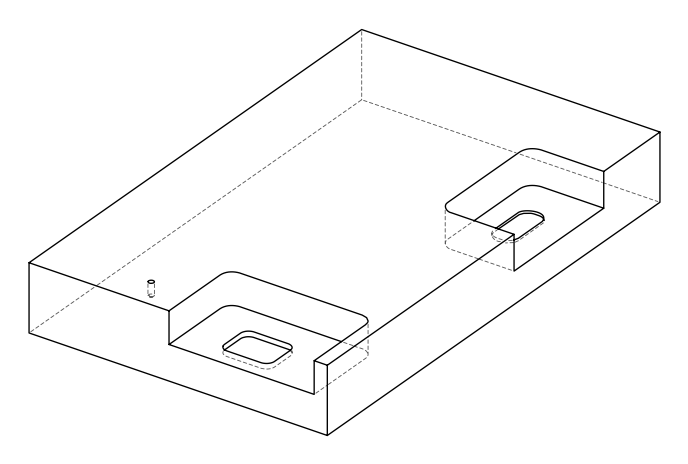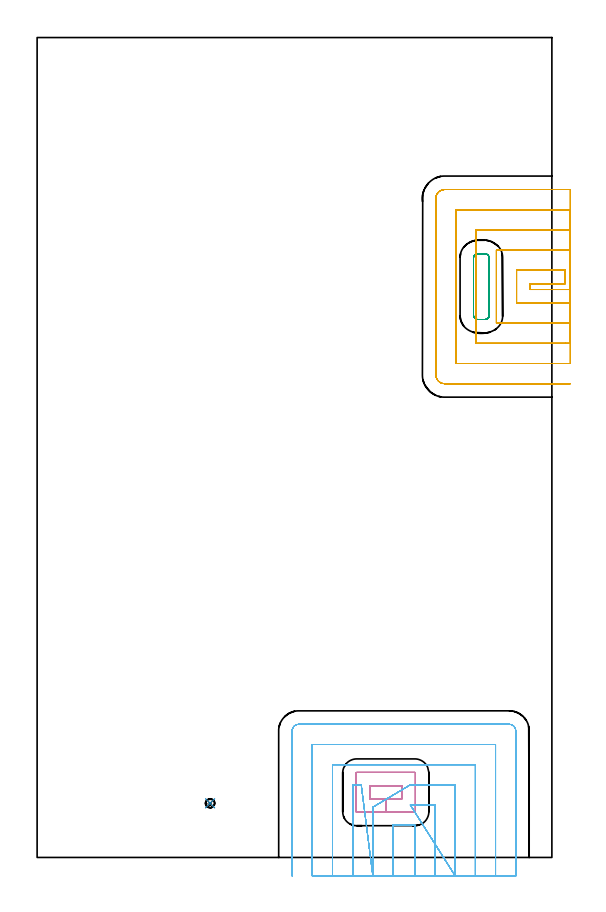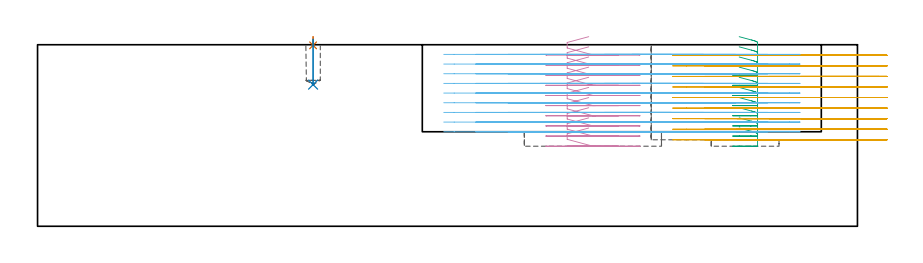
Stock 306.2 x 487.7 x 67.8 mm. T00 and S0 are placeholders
(PLAN: 6 operations, 2 tool changes, 69.7 min)
(1 SPOT_DRILL | STEP1POCKET | NXT0321_9005460120000 | 0.03 min | 0 mm3)
(2 DRILL_BLIND_HOLE_INTO_CENTER | STEP1POCKET | UGT0301_178 | 0.07 min | 311 mm3)
(3 MILL_RECTANGULAR_POCKET | POCKET_RECTANGULAR_STRAIGHT | NXT0201_012 | Follow Part, ap 4, ae 75% | 2.94 min | 49241 mm3)
(4 MILL_RECTANGULAR_POCKET_1 | POCKET_RECTANGULAR_STRAIGHT_1 | NXT0201_012 | Follow Part, ap 4, ae 75% | 4.67 min | 74821 mm3)
(5 MILL_SLOT | SLOT_PARTIAL_RECTANGULAR | NXT0201_012 | Follow Part, ap 4, ae 75% | 27.46 min | 310680 mm3)
(6 MILL_SLOT_1 | SLOT_PARTIAL_RECTANGULAR_1 | NXT0201_012 | Follow Part, ap 4, ae 75% | 34.53 min | 356174 mm3)
(TOOL NXT0321_9005460120000 | NC Spot Drill, 142deg, 12mm, Carbide, Uncoated | D12 PA142 FL30 Z2)
(TOOL UGT0301_178 | Twist Drill 5.4 mm | D5.4 PA118 FL55 Z2)
(TOOL NXT0201_012 | ENDMILL 16mm [2P460-1600-NA 1630] | D16 FL38 Z6)
(OP 1 SPOT_DRILL)
G17 G21 G94 G90
T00 M6
G54
G17 G0 G90 X102.9 Y32.2 S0 M3
G43 Z77.8 H0
G94 G81 G98 Z67.568 F250. R70.8
G80
M5
M2
(OP 2 DRILL_BLIND_HOLE_INTO_CENTER)
G17 G21 G94 G90
T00 M6
G54
G17 G0 G90 X102.9 Y32.2 S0 M3
G43 Z77.8 H0
G94 G81 G98 Z52.9 F250. R69.8
G80
M5
M2
(OP 3 MILL_RECTANGULAR_POCKET)
G17 G21 G94 G90
T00 M6
G54
G17 G0 G90 X262.04 Y320. S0 M3
G43 Z77.8 H1
Z70.8
G94 G1 X266.558 Z69.589 F250.
X266.956 Y320.057 Z69.482
X267.339 Y320.178 Z69.374
X267.698 Y320.357 Z69.266
X268.024 Y320.592 Z69.159
X268.308 Y320.876 Z69.051
X268.543 Y321.202 Z68.944
X268.722 Y321.561 Z68.836
X268.843 Y321.944 Z68.728
X268.9 Y322.342 Z68.621
Y339.55 Z64.01
Y356.6 F500.
G3 X266.4 Y359.1 R2.5
G1 X262.1
G3 X259.6 Y356.6 R2.5
G1 Y322.5
G3 X262.1 Y320. R2.5
G1 X266.4
G3 X268.9 Y322.5 R2.5
G1 Y339.55
Y340.55
G0 X262.04 Y320. Z67.01
G1 X266.558 Z65.799 F250.
X266.956 Y320.057 Z65.692
X267.339 Y320.178 Z65.584
X267.698 Y320.357 Z65.476
X268.024 Y320.592 Z65.369
X268.308 Y320.876 Z65.261
X268.543 Y321.202 Z65.154
X268.722 Y321.561 Z65.046
X268.843 Y321.944 Z64.938
X268.9 Y322.342 Z64.831
Y339.55 Z60.22
Y356.6 F500.
G3 X266.4 Y359.1 R2.5
G1 X262.1
G3 X259.6 Y356.6 R2.5
G1 Y322.5
G3 X262.1 Y320. R2.5
G1 X266.4
G3 X268.9 Y322.5 R2.5
G1 Y339.55
Y340.55
G0 X262.04 Y320. Z63.22
G1 X266.558 Z62.009 F250.
X266.956 Y320.057 Z61.902
X267.339 Y320.178 Z61.794
X267.698 Y320.357 Z61.686
X268.024 Y320.592 Z61.579
X268.308 Y320.876 Z61.471
X268.543 Y321.202 Z61.364
X268.722 Y321.561 Z61.256
X268.843 Y321.944 Z61.148
X268.9 Y322.342 Z61.041
Y339.55 Z56.43
Y356.6 F500.
G3 X266.4 Y359.1 R2.5
G1 X262.1
G3 X259.6 Y356.6 R2.5
G1 Y322.5
G3 X262.1 Y320. R2.5
G1 X266.4
G3 X268.9 Y322.5 R2.5
G1 Y339.55
Y340.55
G0 X262.04 Y320. Z59.43
G1 X266.558 Z58.219 F250.
X266.956 Y320.057 Z58.112
X267.339 Y320.178 Z58.004
X267.698 Y320.357 Z57.897
X268.024 Y320.592 Z57.789
X268.308 Y320.876 Z57.681
X268.543 Y321.202 Z57.574
X268.722 Y321.561 Z57.466
X268.843 Y321.944 Z57.358
X268.9 Y322.342 Z57.251
Y339.55 Z52.64
Y356.6 F500.
G3 X266.4 Y359.1 R2.5
G1 X262.1
G3 X259.6 Y356.6 R2.5
G1 Y322.5
G3 X262.1 Y320. R2.5
G1 X266.4
G3 X268.9 Y322.5 R2.5
G1 Y339.55
Y340.55
G0 X262.04 Y320. Z55.64
G1 X266.558 Z54.429 F250.
X266.956 Y320.057 Z54.322
X267.339 Y320.178 Z54.214
X267.698 Y320.357 Z54.107
X268.024 Y320.592 Z53.999
X268.308 Y320.876 Z53.891
X268.543 Y321.202 Z53.784
X268.722 Y321.561 Z53.676
X268.843 Y321.944 Z53.568
X268.9 Y322.342 Z53.461
Y339.55 Z48.85
Y356.6 F500.
G3 X266.4 Y359.1 R2.5
G1 X262.1
G3 X259.6 Y356.6 R2.5
G1 Y322.5
G3 X262.1 Y320. R2.5
G1 X266.4
G3 X268.9 Y322.5 R2.5
G1 Y339.55
Y340.55
G0 X262.04 Y320. Z51.85
G1 X266.558 Z50.639 F250.
X266.956 Y320.057 Z50.532
X267.339 Y320.178 Z50.424
X267.698 Y320.357 Z50.317
X268.024 Y320.592 Z50.209
X268.308 Y320.876 Z50.101
X268.543 Y321.202 Z49.994
X268.722 Y321.561 Z49.886
X268.843 Y321.944 Z49.778
X268.9 Y322.342 Z49.671
Y339.55 Z45.06
Y356.6 F500.
G3 X266.4 Y359.1 R2.5
G1 X262.1
G3 X259.6 Y356.6 R2.5
G1 Y322.5
G3 X262.1 Y320. R2.5
G1 X266.4
G3 X268.9 Y322.5 R2.5
G1 Y339.55
Y340.55
G0 X262.04 Y320. Z48.06
G1 X266.558 Z46.849 F250.
X266.956 Y320.057 Z46.742
X267.339 Y320.178 Z46.634
X267.698 Y320.357 Z46.527
X268.024 Y320.592 Z46.419
X268.308 Y320.876 Z46.311
X268.543 Y321.202 Z46.204
X268.722 Y321.561 Z46.096
X268.843 Y321.944 Z45.989
X268.9 Y322.342 Z45.881
Y339.55 Z41.27
Y356.6 F500.
G3 X266.4 Y359.1 R2.5
G1 X262.1
G3 X259.6 Y356.6 R2.5
G1 Y322.5
G3 X262.1 Y320. R2.5
G1 X266.4
G3 X268.9 Y322.5 R2.5
G1 Y339.55
Y340.55
G0 X262.04 Y320. Z44.27
G1 X266.558 Z43.059 F250.
X266.956 Y320.057 Z42.952
X267.339 Y320.178 Z42.844
X267.698 Y320.357 Z42.737
X268.024 Y320.592 Z42.629
X268.308 Y320.876 Z42.521
X268.543 Y321.202 Z42.414
X268.722 Y321.561 Z42.306
X268.843 Y321.944 Z42.199
X268.9 Y322.342 Z42.091
Y339.55 Z37.48
Y356.6 F500.
G3 X266.4 Y359.1 R2.5
G1 X262.1
G3 X259.6 Y356.6 R2.5
G1 Y322.5
G3 X262.1 Y320. R2.5
G1 X266.4
G3 X268.9 Y322.5 R2.5
G1 Y339.55
Y340.55
G0 X262.04 Y320. Z40.48
G1 X266.558 Z39.269 F250.
X266.956 Y320.057 Z39.162
X267.339 Y320.178 Z39.054
X267.698 Y320.357 Z38.947
X268.024 Y320.592 Z38.839
X268.308 Y320.876 Z38.731
X268.543 Y321.202 Z38.624
X268.722 Y321.561 Z38.516
X268.843 Y321.944 Z38.409
X268.9 Y322.342 Z38.301
Y339.55 Z33.69
Y356.6 F500.
G3 X266.4 Y359.1 R2.5
G1 X262.1
G3 X259.6 Y356.6 R2.5
G1 Y322.5
G3 X262.1 Y320. R2.5
G1 X266.4
G3 X268.9 Y322.5 R2.5
G1 Y339.55
Y340.55
G0 X262.04 Y320. Z36.69
G1 X266.558 Z35.479 F250.
X266.956 Y320.057 Z35.372
X267.339 Y320.178 Z35.264
X267.698 Y320.357 Z35.157
X268.024 Y320.592 Z35.049
X268.308 Y320.876 Z34.941
X268.543 Y321.202 Z34.834
X268.722 Y321.561 Z34.726
X268.843 Y321.944 Z34.619
X268.9 Y322.342 Z34.511
Y339.55 Z29.9
Y356.6 F500.
G3 X266.4 Y359.1 R2.5
G1 X262.1
G3 X259.6 Y356.6 R2.5
G1 Y322.5
G3 X262.1 Y320. R2.5
G1 X266.4
G3 X268.9 Y322.5 R2.5
G1 Y339.55
Y340.55
G0 Z77.8
M5
M2
(OP 4 MILL_RECTANGULAR_POCKET_1)
G17 G21 G94 G90
T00 M6
G54
G17 G0 G90 X205.841 Y42.6 S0 M3
G43 Z77.8 H1
Z70.8
G94 G1 X197.8 Z68.645 F250.
Y34.9 Z66.582
X207.4 Z64.01
X217. F500.
Y42.6
X197.8
Y34.9
X207.4
Y26.9
X224.7
G3 X225. Y27.2 R0.3
G1 Y50.3
G3 X224.7 Y50.6 R0.3
G1 X190.1
G3 X189.8 Y50.3 R0.3
G1 Y27.2
G3 X190.1 Y26.9 R0.3
G1 X207.4
X208.4
G0 X205.841 Y42.6 Z67.01
G1 X197.8 Z64.855 F250.
Y34.9 Z62.792
X207.4 Z60.22
X217. F500.
Y42.6
X197.8
Y34.9
X207.4
Y26.9
X224.7
G3 X225. Y27.2 R0.3
G1 Y50.3
G3 X224.7 Y50.6 R0.3
G1 X190.1
G3 X189.8 Y50.3 R0.3
G1 Y27.2
G3 X190.1 Y26.9 R0.3
G1 X207.4
X208.4
G0 X205.841 Y42.6 Z63.22
G1 X197.8 Z61.065 F250.
Y34.9 Z59.002
X207.4 Z56.43
X217. F500.
Y42.6
X197.8
Y34.9
X207.4
Y26.9
X224.7
G3 X225. Y27.2 R0.3
G1 Y50.3
G3 X224.7 Y50.6 R0.3
G1 X190.1
G3 X189.8 Y50.3 R0.3
G1 Y27.2
G3 X190.1 Y26.9 R0.3
G1 X207.4
X208.4
G0 X205.841 Y42.6 Z59.43
G1 X197.8 Z57.275 F250.
Y34.9 Z55.212
X207.4 Z52.64
X217. F500.
Y42.6
X197.8
Y34.9
X207.4
Y26.9
X224.7
G3 X225. Y27.2 R0.3
G1 Y50.3
G3 X224.7 Y50.6 R0.3
G1 X190.1
G3 X189.8 Y50.3 R0.3
G1 Y27.2
G3 X190.1 Y26.9 R0.3
G1 X207.4
X208.4
G0 X205.841 Y42.6 Z55.64
G1 X197.8 Z53.485 F250.
Y34.9 Z51.422
X207.4 Z48.85
X217. F500.
Y42.6
X197.8
Y34.9
X207.4
Y26.9
X224.7
G3 X225. Y27.2 R0.3
G1 Y50.3
G3 X224.7 Y50.6 R0.3
G1 X190.1
G3 X189.8 Y50.3 R0.3
G1 Y27.2
G3 X190.1 Y26.9 R0.3
G1 X207.4
X208.4
G0 X205.841 Y42.6 Z51.85
G1 X197.8 Z49.695 F250.
Y34.9 Z47.632
X207.4 Z45.06
X217. F500.
Y42.6
X197.8
Y34.9
X207.4
Y26.9
X224.7
G3 X225. Y27.2 R0.3
G1 Y50.3
G3 X224.7 Y50.6 R0.3
G1 X190.1
G3 X189.8 Y50.3 R0.3
G1 Y27.2
G3 X190.1 Y26.9 R0.3
G1 X207.4
X208.4
G0 X205.841 Y42.6 Z48.06
G1 X197.8 Z45.905 F250.
Y34.9 Z43.842
X207.4 Z41.27
X217. F500.
Y42.6
X197.8
Y34.9
X207.4
Y26.9
X224.7
G3 X225. Y27.2 R0.3
G1 Y50.3
G3 X224.7 Y50.6 R0.3
G1 X190.1
G3 X189.8 Y50.3 R0.3
G1 Y27.2
G3 X190.1 Y26.9 R0.3
G1 X207.4
X208.4
G0 X205.841 Y42.6 Z44.27
G1 X197.8 Z42.116 F250.
Y34.9 Z40.052
X207.4 Z37.48
X217. F500.
Y42.6
X197.8
Y34.9
X207.4
Y26.9
X224.7
G3 X225. Y27.2 R0.3
G1 Y50.3
G3 X224.7 Y50.6 R0.3
G1 X190.1
G3 X189.8 Y50.3 R0.3
G1 Y27.2
G3 X190.1 Y26.9 R0.3
G1 X207.4
X208.4
G0 X205.841 Y42.6 Z40.48
G1 X197.8 Z38.326 F250.
Y34.9 Z36.262
X207.4 Z33.69
X217. F500.
Y42.6
X197.8
Y34.9
X207.4
Y26.9
X224.7
G3 X225. Y27.2 R0.3
G1 Y50.3
G3 X224.7 Y50.6 R0.3
G1 X190.1
G3 X189.8 Y50.3 R0.3
G1 Y27.2
G3 X190.1 Y26.9 R0.3
G1 X207.4
X208.4
G0 X205.841 Y42.6 Z36.69
G1 X197.8 Z34.536 F250.
Y34.9 Z32.472
X207.4 Z29.9
X217. F500.
Y42.6
X197.8
Y34.9
X207.4
Y26.9
X224.7
G3 X225. Y27.2 R0.3
G1 Y50.3
G3 X224.7 Y50.6 R0.3
G1 X190.1
G3 X189.8 Y50.3 R0.3
G1 Y27.2
G3 X190.1 Y26.9 R0.3
G1 X207.4
X208.4
G0 Z77.8
M5
M2
(OP 5 MILL_SLOT)
G17 G21 G94 G90
T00 M6
G54
G17 G0 G90 X317.2 Y337.8 S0 M3
G43 Z77.8 H1
Z63.855
G94 G1 X314.2 F250.
X293.2 F500.
Y341.3
X314.2
Y349.3
X285.2
Y329.8
X314.2
X317.2 F250.
Y361.3
X314.2
X273.2 F500.
Y317.8
X314.2
X317.2 F250.
Y373.3
X314.2
X261.2 F500.
Y358.92
Y355.92 F250.
Y323.18 F500.
Y320.18 F250.
Y305.8 F500.
X314.2
X317.2 F250.
Y385.3
X314.2
X249.2 F500.
Y293.8
X314.2
X317.2 F250.
Y397.3
X314.2
X242.4 F500.
G3 X237.2 Y392.1 R5.2
G1 Y287.
G3 X242.4 Y281.8 R5.2
G1 X314.2
X317.2 F250.
G0 Y337.8 Z59.911
G1 X314.2
X293.2 F500.
Y341.3
X314.2
Y349.3
X285.2
Y329.8
X314.2
X317.2 F250.
Y361.3
X314.2
X273.2 F500.
Y317.8
X314.2
X317.2 F250.
Y373.3
X314.2
X261.2 F500.
Y358.92
Y355.92 F250.
Y323.18 F500.
Y320.18 F250.
Y305.8 F500.
X314.2
X317.2 F250.
Y385.3
X314.2
X249.2 F500.
Y293.8
X314.2
X317.2 F250.
Y397.3
X314.2
X242.4 F500.
G3 X237.2 Y392.1 R5.2
G1 Y287.
G3 X242.4 Y281.8 R5.2
G1 X314.2
X317.2 F250.
G0 Y337.8 Z55.967
G1 X314.2
X293.2 F500.
Y341.3
X314.2
Y349.3
X285.2
Y329.8
X314.2
X317.2 F250.
Y361.3
X314.2
X273.2 F500.
Y317.8
X314.2
X317.2 F250.
Y373.3
X314.2
X261.2 F500.
Y358.92
Y355.92 F250.
Y323.18 F500.
Y320.18 F250.
Y305.8 F500.
X314.2
X317.2 F250.
Y385.3
X314.2
X249.2 F500.
Y293.8
X314.2
X317.2 F250.
Y397.3
X314.2
X242.4 F500.
G3 X237.2 Y392.1 R5.2
G1 Y287.
G3 X242.4 Y281.8 R5.2
G1 X314.2
X317.2 F250.
G0 Y337.8 Z52.022
G1 X314.2
X293.2 F500.
Y341.3
X314.2
Y349.3
X285.2
Y329.8
X314.2
X317.2 F250.
Y361.3
X314.2
X273.2 F500.
Y317.8
X314.2
X317.2 F250.
Y373.3
X314.2
X261.2 F500.
Y358.92
Y355.92 F250.
Y323.18 F500.
Y320.18 F250.
Y305.8 F500.
X314.2
X317.2 F250.
Y385.3
X314.2
X249.2 F500.
Y293.8
X314.2
X317.2 F250.
Y397.3
X314.2
X242.4 F500.
G3 X237.2 Y392.1 R5.2
G1 Y287.
G3 X242.4 Y281.8 R5.2
G1 X314.2
X317.2 F250.
G0 Y337.8 Z48.078
G1 X314.2
X293.2 F500.
Y341.3
X314.2
Y349.3
X285.2
Y329.8
X314.2
X317.2 F250.
Y361.3
X314.2
X273.2 F500.
Y317.8
X314.2
X317.2 F250.
Y373.3
X314.2
X261.2 F500.
Y358.92
Y355.92 F250.
Y323.18 F500.
Y320.18 F250.
Y305.8 F500.
X314.2
X317.2 F250.
Y385.3
X314.2
X249.2 F500.
Y293.8
X314.2
X317.2 F250.
Y397.3
X314.2
X242.4 F500.
G3 X237.2 Y392.1 R5.2
G1 Y287.
G3 X242.4 Y281.8 R5.2
G1 X314.2
X317.2 F250.
G0 Y337.8 Z44.133
G1 X314.2
X293.2 F500.
Y341.3
X314.2
Y349.3
X285.2
Y329.8
X314.2
X317.2 F250.
Y361.3
X314.2
X273.2 F500.
Y317.8
X314.2
X317.2 F250.
Y373.3
X314.2
X261.2 F500.
Y358.92
Y355.92 F250.
Y323.18 F500.
Y320.18 F250.
Y305.8 F500.
X314.2
X317.2 F250.
Y385.3
X314.2
X249.2 F500.
Y293.8
X314.2
X317.2 F250.
Y397.3
X314.2
X242.4 F500.
G3 X237.2 Y392.1 R5.2
G1 Y287.
G3 X242.4 Y281.8 R5.2
G1 X314.2
X317.2 F250.
G0 Y337.8 Z40.189
G1 X314.2
X293.2 F500.
Y341.3
X314.2
Y349.3
X285.2
Y329.8
X314.2
X317.2 F250.
Y361.3
X314.2
X273.2 F500.
Y317.8
X314.2
X317.2 F250.
Y373.3
X314.2
X261.2 F500.
Y358.92
Y355.92 F250.
Y323.18 F500.
Y320.18 F250.
Y305.8 F500.
X314.2
X317.2 F250.
Y385.3
X314.2
X249.2 F500.
Y293.8
X314.2
X317.2 F250.
Y397.3
X314.2
X242.4 F500.
G3 X237.2 Y392.1 R5.2
G1 Y287.
G3 X242.4 Y281.8 R5.2
G1 X314.2
X317.2 F250.
G0 Y337.8 Z36.244
G1 X314.2
X293.2 F500.
Y341.3
X314.2
Y349.3
X285.2
Y329.8
X314.2
X317.2 F250.
Y361.3
X314.2
X273.2 F500.
Y317.8
X314.2
X317.2 F250.
Y373.3
X314.2
X261.2 F500.
Y358.92
Y355.92 F250.
Y323.18 F500.
Y320.18 F250.
Y305.8 F500.
X314.2
X317.2 F250.
Y385.3
X314.2
X249.2 F500.
Y293.8
X314.2
X317.2 F250.
Y397.3
X314.2
X242.4 F500.
G3 X237.2 Y392.1 R5.2
G1 Y287.
G3 X242.4 Y281.8 R5.2
G1 X314.2
X317.2 F250.
G0 Y337.8 Z32.3
G1 X314.2
X293.2 F500.
Y341.3
X314.2
Y349.3
X285.2
Y329.8
X314.2
X317.2 F250.
Y361.3
X314.2
X273.2 F500.
Y317.8
X314.2
X317.2 F250.
Y373.3
X314.2
X261.2 F500.
Y358.92
Y355.92 F250.
Y323.18 F500.
Y320.18 F250.
Y305.8 F500.
X314.2
X317.2 F250.
Y385.3
X314.2
X249.2 F500.
Y293.8
X314.2
X317.2 F250.
Y397.3
X314.2
X242.4 F500.
G3 X237.2 Y392.1 R5.2
G1 Y287.
G3 X242.4 Y281.8 R5.2
G1 X314.2
X317.2 F250.
G0 Z77.8
M5
M2
(OP 6 MILL_SLOT_1)
G17 G21 G94 G90
T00 M6
G54
G17 G0 G90 X224.7 Y-11. S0 M3
G43 Z77.8 H1
Z64.189
G94 G1 Y-8. F250.
Y19.2 F500.
X211.7
Y-8.
Y-11. F250.
X236.7
Y-8.
Y31.2 F500.
X225.
X222. F250.
X248.7 Y-11. F500.
Y-8. F250.
Y43.2 F500.
X225.
X222. F250.
X199.7 Y29.9 F500.
Y26.9 F250.
Y-8. F500.
Y-11. F250.
X192.8 Y43.2 F500.
X189.8 F250.
X187.7 F500.
Y-8.
Y-11. F250.
X260.7
Y-8.
Y55.2 F500.
X175.7
Y-8.
Y-11. F250.
X272.7
Y-8.
Y67.2 F500.
X163.7
Y-8.
Y-11. F250.
X284.7
Y-8.
Y75.3 F500.
G3 X280.8 Y79.2 R3.9
G1 X155.6
G3 X151.7 Y75.3 R3.9
G1 Y-8.
Y-11. F250.
G0 X224.7 Z60.578
G1 Y-8.
Y19.2 F500.
X211.7
Y-8.
Y-11. F250.
X236.7
Y-8.
Y31.2 F500.
X225.
X222. F250.
X248.7 Y-11. F500.
Y-8. F250.
Y43.2 F500.
X225.
X222. F250.
X199.7 Y29.9 F500.
Y26.9 F250.
Y-8. F500.
Y-11. F250.
X192.8 Y43.2 F500.
X189.8 F250.
X187.7 F500.
Y-8.
Y-11. F250.
X260.7
Y-8.
Y55.2 F500.
X175.7
Y-8.
Y-11. F250.
X272.7
Y-8.
Y67.2 F500.
X163.7
Y-8.
Y-11. F250.
X284.7
Y-8.
Y75.3 F500.
G3 X280.8 Y79.2 R3.9
G1 X155.6
G3 X151.7 Y75.3 R3.9
G1 Y-8.
Y-11. F250.
G0 X224.7 Z56.967
G1 Y-8.
Y19.2 F500.
X211.7
Y-8.
Y-11. F250.
X236.7
Y-8.
Y31.2 F500.
X225.
X222. F250.
X248.7 Y-11. F500.
Y-8. F250.
Y43.2 F500.
X225.
X222. F250.
X199.7 Y29.9 F500.
Y26.9 F250.
Y-8. F500.
Y-11. F250.
X192.8 Y43.2 F500.
X189.8 F250.
X187.7 F500.
Y-8.
Y-11. F250.
X260.7
Y-8.
Y55.2 F500.
X175.7
Y-8.
Y-11. F250.
X272.7
Y-8.
Y67.2 F500.
X163.7
Y-8.
Y-11. F250.
X284.7
Y-8.
Y75.3 F500.
G3 X280.8 Y79.2 R3.9
G1 X155.6
G3 X151.7 Y75.3 R3.9
G1 Y-8.
Y-11. F250.
G0 X224.7 Z53.356
G1 Y-8.
Y19.2 F500.
X211.7
Y-8.
Y-11. F250.
X236.7
Y-8.
Y31.2 F500.
X225.
X222. F250.
X248.7 Y-11. F500.
Y-8. F250.
Y43.2 F500.
X225.
X222. F250.
X199.7 Y29.9 F500.
Y26.9 F250.
Y-8. F500.
Y-11. F250.
X192.8 Y43.2 F500.
X189.8 F250.
X187.7 F500.
Y-8.
Y-11. F250.
X260.7
Y-8.
Y55.2 F500.
X175.7
Y-8.
Y-11. F250.
X272.7
Y-8.
Y67.2 F500.
X163.7
Y-8.
Y-11. F250.
X284.7
Y-8.
Y75.3 F500.
G3 X280.8 Y79.2 R3.9
G1 X155.6
G3 X151.7 Y75.3 R3.9
G1 Y-8.
Y-11. F250.
G0 X224.7 Z49.744
G1 Y-8.
Y19.2 F500.
X211.7
Y-8.
Y-11. F250.
X236.7
Y-8.
Y31.2 F500.
X225.
X222. F250.
X248.7 Y-11. F500.
Y-8. F250.
Y43.2 F500.
X225.
X222. F250.
X199.7 Y29.9 F500.
Y26.9 F250.
Y-8. F500.
Y-11. F250.
X192.8 Y43.2 F500.
X189.8 F250.
X187.7 F500.
Y-8.
Y-11. F250.
X260.7
Y-8.
Y55.2 F500.
X175.7
Y-8.
Y-11. F250.
X272.7
Y-8.
Y67.2 F500.
X163.7
Y-8.
Y-11. F250.
X284.7
Y-8.
Y75.3 F500.
G3 X280.8 Y79.2 R3.9
G1 X155.6
G3 X151.7 Y75.3 R3.9
G1 Y-8.
Y-11. F250.
G0 X224.7 Z46.133
G1 Y-8.
Y19.2 F500.
X211.7
Y-8.
Y-11. F250.
X236.7
Y-8.
Y31.2 F500.
X225.
X222. F250.
X248.7 Y-11. F500.
Y-8. F250.
Y43.2 F500.
X225.
X222. F250.
X199.7 Y29.9 F500.
Y26.9 F250.
Y-8. F500.
Y-11. F250.
X192.8 Y43.2 F500.
X189.8 F250.
X187.7 F500.
Y-8.
Y-11. F250.
X260.7
Y-8.
Y55.2 F500.
X175.7
Y-8.
Y-11. F250.
X272.7
Y-8.
Y67.2 F500.
X163.7
Y-8.
Y-11. F250.
X284.7
Y-8.
Y75.3 F500.
G3 X280.8 Y79.2 R3.9
G1 X155.6
G3 X151.7 Y75.3 R3.9
G1 Y-8.
Y-11. F250.
G0 X224.7 Z42.522
G1 Y-8.
Y19.2 F500.
X211.7
Y-8.
Y-11. F250.
X236.7
Y-8.
Y31.2 F500.
X225.
X222. F250.
X248.7 Y-11. F500.
Y-8. F250.
Y43.2 F500.
X225.
X222. F250.
X199.7 Y29.9 F500.
Y26.9 F250.
Y-8. F500.
Y-11. F250.
X192.8 Y43.2 F500.
X189.8 F250.
X187.7 F500.
Y-8.
Y-11. F250.
X260.7
Y-8.
Y55.2 F500.
X175.7
Y-8.
Y-11. F250.
X272.7
Y-8.
Y67.2 F500.
X163.7
Y-8.
Y-11. F250.
X284.7
Y-8.
Y75.3 F500.
G3 X280.8 Y79.2 R3.9
G1 X155.6
G3 X151.7 Y75.3 R3.9
G1 Y-8.
Y-11. F250.
G0 X224.7 Z38.911
G1 Y-8.
Y19.2 F500.
X211.7
Y-8.
Y-11. F250.
X236.7
Y-8.
Y31.2 F500.
X225.
X222. F250.
X248.7 Y-11. F500.
Y-8. F250.
Y43.2 F500.
X225.
X222. F250.
X199.7 Y29.9 F500.
Y26.9 F250.
Y-8. F500.
Y-11. F250.
X192.8 Y43.2 F500.
X189.8 F250.
X187.7 F500.
Y-8.
Y-11. F250.
X260.7
Y-8.
Y55.2 F500.
X175.7
Y-8.
Y-11. F250.
X272.7
Y-8.
Y67.2 F500.
X163.7
Y-8.
Y-11. F250.
X284.7
Y-8.
Y75.3 F500.
G3 X280.8 Y79.2 R3.9
G1 X155.6
G3 X151.7 Y75.3 R3.9
G1 Y-8.
Y-11. F250.
G0 X224.7 Z35.3
G1 Y-8.
Y19.2 F500.
X211.7
Y-8.
Y-11. F250.
X236.7
Y-8.
Y31.2 F500.
X225.
X222. F250.
X248.7 Y-11. F500.
Y-8. F250.
Y43.2 F500.
X225.
X222. F250.
X199.7 Y29.9 F500.
Y26.9 F250.
Y-8. F500.
Y-11. F250.
X192.8 Y43.2 F500.
X189.8 F250.
X187.7 F500.
Y-8.
Y-11. F250.
X260.7
Y-8.
Y55.2 F500.
X175.7
Y-8.
Y-11. F250.
X272.7
Y-8.
Y67.2 F500.
X163.7
Y-8.
Y-11. F250.
X284.7
Y-8.
Y75.3 F500.
G3 X280.8 Y79.2 R3.9
G1 X155.6
G3 X151.7 Y75.3 R3.9
G1 Y-8.
Y-11. F250.
G0 Z77.8
M5
M2
